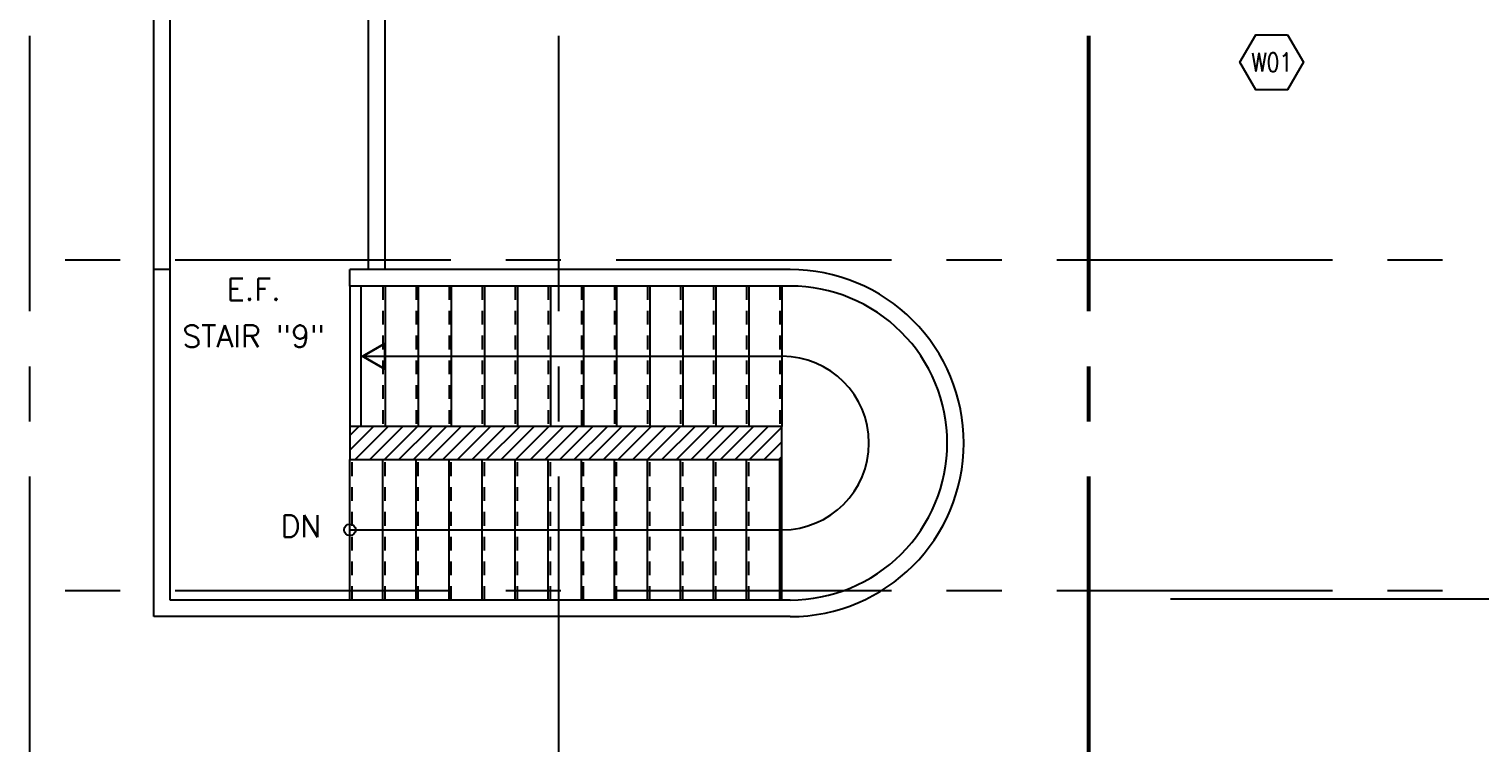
# Model space of a CAD drawing. Extents: x 88852.7 to 88945.7, y 39921.6 to 40001.1.
# Drawn here: x 88893.18 to 88906.35, y 39921.62 to 39928.18 of the extents above; entities that cross this region are included whole.
import ezdxf
from ezdxf.enums import TextEntityAlignment as Align

# ---------------------------------------------------------------- set-up
doc = ezdxf.new("R2010")
doc.units = 0
doc.header["$MEASUREMENT"] = 0
doc.header["$PDMODE"] = 34
doc.linetypes.add('CENTERX2', pattern=[4, 2.5, -0.5, 0.5, -0.5])
doc.linetypes.add('HIDDEN2', pattern=[0.1875, 0.125, -0.0625])
doc.layers.get('0').update_dxf_attribs({"linetype": 'CONTINUOUS'})
doc.layers.get('DEFPOINTS').update_dxf_attribs({"linetype": 'CONTINUOUS'})
for name, color, linetype in [('AX-DIM', 4, 'CONTINUOUS'), ('AXES', 11, 'CENTERX2'), ('Hatch', 11, 'CONTINUOUS'), ('RM-NAME', 2, 'CONTINUOUS'), ('ROOF', 7, 'CONTINUOUS'), ('STR', 5, 'CONTINUOUS'), ('WALL', 4, 'CONTINUOUS'), ('WIN-BOX', 3, 'CONTINUOUS'), ('WIN-NO', 5, 'CONTINUOUS')]:
    doc.layers.add(name, color=color, linetype=linetype)
doc.styles.add('ROMANS', font='ROMANS.shx', dxfattribs={"width": 0.6})
doc.dimstyles.new('DIM-OUT', dxfattribs={"dimscale": 0, "dimtxt": 0.24, "dimasz": 0.08, "dimexe": 0.02, "dimexo": 0.02, "dimgap": 0.05, "dimtad": 1, "dimdec": 0, "dimlfac": 1000, "dimzin": 0, "dimdsep": 46, "dimtxsty": 'ROMANS', "dimblk1": 'ARCHTICK', "dimblk2": 'ARCHTICK', "dimsah": 1, "dimcen": 0.01, "dimdle": 0.08, "dimclrd": 4, "dimclre": 4, "dimclrt": 2, "dimadec": 0, "dimazin": 0, "dimtp": 2, "dimtm": 2, "dimtfac": 0.114286, "dimtdec": 0, "dimtix": 1, "dimtmove": 2, "dimatfit": 3, "dimldrblk": 'ARCHTICK', "dimfxl": 0, "dimtolj": 1, "dimtzin": 0, "dimarcsym": 0})

# ---------------------------------------------------------------- blocks, each defined once
blk = doc.blocks.new('WW1')
at = {"layer": 'WIN-BOX'}
blk.add_lwpolyline([(144, -250), (289, 0), (144, 250), (-144, 250), (-289, 0), (-144, -250)], close=True, dxfattribs=at)
at = {"layer": 'WIN-NO', "style": 'ROMANS', "width": 0.8}
blk.add_attdef('W00', text='', height=170, dxfattribs=at).set_placement((0, 0), align=Align.MIDDLE)
blk = doc.blocks.new('_ARCHTICK')
at = {"color": 0, "linetype": 'ByBlock', "const_width": 0.15}
blk.add_lwpolyline([(-0.5, -0.5), (0.5, 0.5)], dxfattribs=at)
blk = doc.blocks.new('*D596')
at = {"layer": 'AX-DIM', "color": 4, "lineweight": -2}
for p, q in [((88943.63, 39928.23), (88944.33, 39928.23)), ((88944.31, 39928.31), (88944.31, 39922.925)), ((88903.54, 39923.005), (88944.33, 39923.005))]:
    blk.add_line(p, q, dxfattribs=at)
at = {"layer": 'DEFPOINTS', "color": 0}
for p in [(88943.61, 39928.23), (88903.52, 39923.005), (88944.31, 39923.005)]:
    blk.add_point(p, dxfattribs=at)
at = {"layer": 'AX-DIM', "color": 4, "lineweight": -2, "xscale": 0.08, "yscale": 0.08, "zscale": 0.08}
for p, rotation in [((88944.31, 39928.23), 90), ((88944.31, 39923.005), 270)]:
    blk.add_blockref('_ARCHTICK', p, dxfattribs=dict(at, rotation=rotation))
at = {"layer": 'AX-DIM', "color": 2, "insert": (88944.14, 39925.617), "char_height": 0.24, "attachment_point": 5, "rotation": 90, "style": 'ROMANS'}
blk.add_mtext('\\A1;5225', dxfattribs=at)

msp = doc.modelspace()

# ---------------------------------------------------------------- hatches: boundary and pattern name
at = {"layer": 'Hatch', "linetype": 'Continuous'}
h = msp.add_hatch(dxfattribs=at)
h.set_pattern_fill('ANSI31', color=256, scale=0.75, style=0)
h.paths.add_polyline_path([(88900.0155, 39924.5696), (88896.0955, 39924.5696), (88896.0955, 39924.2696), (88900.0155, 39924.2696)])

# ---------------------------------------------------------------- linework, layer by layer
at = {"layer": 'AXES'}
for p, q in [((88897.9903, 39921.6153), (88897.9903, 40000.4279)), ((88893.1903, 39921.6153), (88893.1903, 40000.0779)), ((88902.7903, 39921.6153), (88902.7903, 40000.0779)), ((88902.8103, 39921.6153), (88902.8103, 40000.0779)), ((88945.0103, 39926.0796), (88876.9703, 39926.0796)), ((88945.0103, 39923.0796), (88876.9703, 39923.0796))]:
    msp.add_line(p, q, dxfattribs=at)
at = {"layer": 'ROOF'}
for p, q in [((88894.4653, 39925.9946), (88894.4653, 39936.0296)), ((88896.2653, 39925.9946), (88896.2653, 39936.0296)), ((88894.3153, 39925.9946), (88894.3153, 39935.9296)), ((88896.4153, 39925.9946), (88896.4153, 39935.9296)), ((88898.1955, 39924.6493), (88898.1955, 39924.5696)), ((88898.2155, 39924.6813), (88898.2155, 39924.5696))]:
    msp.add_line(p, q, dxfattribs=at)
msp.add_lwpolyline([(88900.0155, 39924.5696), (88896.0955, 39924.5696), (88896.0955, 39924.2696), (88900.0155, 39924.2696)], close=True, dxfattribs=at)
at = {"layer": 'STR'}
for p, q in [((88896.0955, 39925.8446), (88896.0955, 39924.5696)), ((88896.1955, 39925.8446), (88896.1955, 39924.5696)), ((88896.4155, 39925.8446), (88896.4155, 39924.5696)), ((88896.7155, 39925.8446), (88896.7155, 39924.5696)), ((88897.0155, 39925.8446), (88897.0155, 39924.5696)), ((88897.3155, 39925.8446), (88897.3155, 39924.5696)), ((88897.6155, 39925.8446), (88897.6155, 39924.5696)), ((88897.9155, 39925.8446), (88897.9155, 39924.5696)), ((88898.2155, 39925.8446), (88898.2155, 39924.5696)), ((88898.5155, 39925.8446), (88898.5155, 39924.5696)), ((88898.8155, 39925.8446), (88898.8155, 39924.5696)), ((88899.1155, 39925.8446), (88899.1155, 39924.5696)), ((88899.4155, 39925.8446), (88899.4155, 39924.5696)), ((88899.7155, 39925.8446), (88899.7155, 39924.5696)), ((88900.0155, 39925.8446), (88900.0155, 39924.5696)), ((88896.1955, 39925.2071), (88900.0179, 39925.2071)), ((88896.0955, 39922.9946), (88896.0955, 39924.2696)), ((88896.3955, 39922.9946), (88896.3955, 39924.2696)), ((88896.6955, 39922.9946), (88896.6955, 39924.2696)), ((88896.9955, 39922.9946), (88896.9955, 39924.2696)), ((88897.2955, 39922.9946), (88897.2955, 39924.2696)), ((88897.5955, 39922.9946), (88897.5955, 39924.2696)), ((88897.8955, 39922.9946), (88897.8955, 39924.2696)), ((88898.1955, 39922.9946), (88898.1955, 39924.2696)), ((88898.4955, 39922.9946), (88898.4955, 39924.2696)), ((88898.7955, 39922.9946), (88898.7955, 39924.2696)), ((88899.0955, 39922.9946), (88899.0955, 39924.2696)), ((88899.3955, 39922.9946), (88899.3955, 39924.2696)), ((88899.6955, 39922.9946), (88899.6955, 39924.2696)), ((88899.9955, 39922.9946), (88899.9955, 39924.2696)), ((88900.0155, 39922.9946), (88900.0155, 39924.2696)), ((88896.0955, 39923.6321), (88900.0179, 39923.6321))]:
    msp.add_line(p, q, dxfattribs=at)
at = {"layer": 'STR', "linetype": 'HIDDEN2'}
for p, q in [((88896.3955, 39925.8446), (88896.3955, 39924.5696)), ((88896.6955, 39925.8446), (88896.6955, 39924.5696)), ((88896.9955, 39925.8446), (88896.9955, 39924.5696)), ((88897.2955, 39925.8446), (88897.2955, 39924.5696)), ((88897.5955, 39925.8446), (88897.5955, 39924.5696)), ((88897.8955, 39925.8446), (88897.8955, 39924.5696)), ((88898.1955, 39925.8446), (88898.1955, 39924.5696)), ((88898.4955, 39925.8446), (88898.4955, 39924.5696)), ((88898.7955, 39925.8446), (88898.7955, 39924.5696)), ((88899.0955, 39925.8446), (88899.0955, 39924.5696)), ((88899.3955, 39925.8446), (88899.3955, 39924.5696)), ((88899.6955, 39925.8446), (88899.6955, 39924.5696)), ((88899.9955, 39925.8446), (88899.9955, 39924.5696)), ((88896.1155, 39922.9946), (88896.1155, 39924.2696)), ((88896.4155, 39922.9946), (88896.4155, 39924.2696)), ((88896.7155, 39922.9946), (88896.7155, 39924.2696)), ((88897.0155, 39922.9946), (88897.0155, 39924.2696)), ((88897.3155, 39922.9946), (88897.3155, 39924.2696)), ((88897.6155, 39922.9946), (88897.6155, 39924.2696)), ((88897.9155, 39922.9946), (88897.9155, 39924.2696)), ((88898.2155, 39922.9946), (88898.2155, 39924.2696)), ((88898.5155, 39922.9946), (88898.5155, 39924.2696)), ((88898.8155, 39922.9946), (88898.8155, 39924.2696)), ((88899.1155, 39922.9946), (88899.1155, 39924.2696)), ((88899.4155, 39922.9946), (88899.4155, 39924.2696)), ((88899.7155, 39922.9946), (88899.7155, 39924.2696)), ((88899.9955, 39922.9946), (88899.9955, 39924.2696)), ((88900.0155, 39922.9946), (88900.0155, 39924.2696))]:
    msp.add_line(p, q, dxfattribs=at)
at = {"layer": 'STR', "const_width": 0.0215}
msp.add_lwpolyline([(88896.4114, 39925.0916), (88896.4114, 39925.3225), (88896.2114, 39925.2071)], close=True, dxfattribs=at)
at = {"layer": 'STR'}
msp.add_circle((88896.0955, 39923.6321), 0.0523, dxfattribs=at)
msp.add_arc((88900.0179, 39924.4196), 0.7875, 270, 90, dxfattribs=at)
at = {"layer": 'WALL'}
for p, q in [((88894.3153, 39922.8446), (88894.3153, 39925.9946)), ((88894.4653, 39925.9946), (88894.3153, 39925.9946)), ((88894.4653, 39922.9946), (88894.4653, 39925.9946)), ((88896.0955, 39925.8446), (88896.0955, 39925.9946)), ((88900.0908, 39925.9946), (88896.0955, 39925.9946)), ((88900.0908, 39925.8446), (88896.0955, 39925.8446)), ((88900.0908, 39922.9946), (88894.4653, 39922.9946)), ((88900.0908, 39922.8446), (88894.3153, 39922.8446))]:
    msp.add_line(p, q, dxfattribs=at)
for radius, start, end in [(1.575, 0, 90.00003), (1.425, 0, 90.00003), (1.425, 269.99998, 0), (1.575, 270, 0)]:
    msp.add_arc((88900.0908, 39924.4196), radius, start, end, dxfattribs=at)

# ---------------------------------------------------------------- block references
at = {"layer": 'WIN-NO'}
ref = msp.add_blockref('WW1', (88904.4603, 39927.8765), dxfattribs=dict(at, xscale=-0.001, yscale=0.001, zscale=0.001, rotation=180))
ref.add_attrib('W00', 'W01', dxfattribs={"height": 0.17, "style": 'ROMANS', "width": 0.8}).set_placement((88904.4603, 39927.8765), align=Align.MIDDLE)

# ---------------------------------------------------------------- texts
at = {"layer": 'RM-NAME', "style": 'ROMANS'}
for s, p in [('E.F.', (88895.2232, 39925.8148)), ('STAIR "9"', (88895.2232, 39925.3885)), ('DN', (88895.6517, 39923.6665))]:
    msp.add_text(s, height=0.2, dxfattribs=at).set_placement(p, align=Align.MIDDLE)

# ---------------------------------------------------------------- dimensions: what is measured, and where the dimension line sits
at = {"layer": 'AX-DIM'}
dim = msp.add_linear_dim(base=(88944.3103, 39923.0046), p1=(88943.6103, 39928.2296), p2=(88903.5204, 39923.0046), angle=270, dimstyle='DIM-OUT', override={"dimscale": 1}, dxfattribs=at)
dim.commit()
dim.dimension.update_dxf_attribs({"geometry": '*D596', "text_midpoint": (88944.1403, 39925.6171)})

doc.saveas('drawing.dxf')
